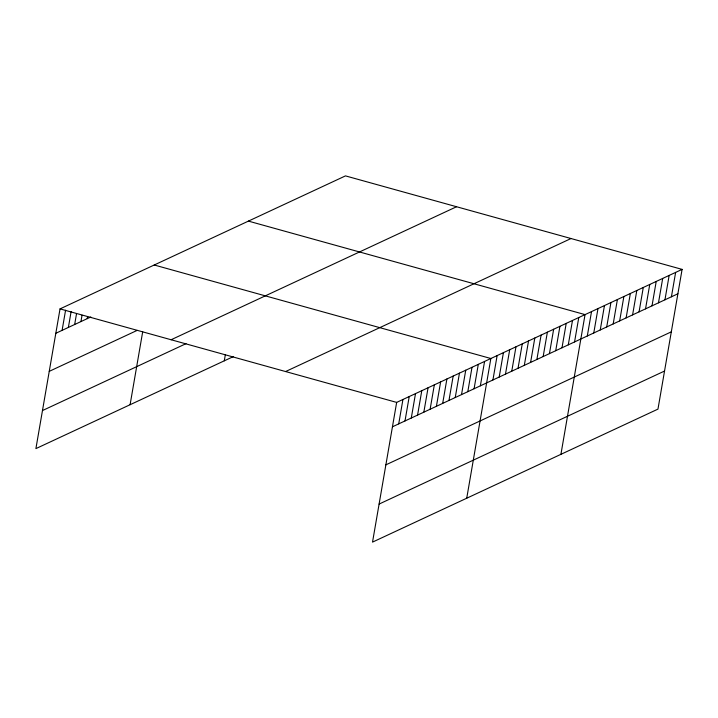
<?xml version="1.0" encoding="UTF-8"?>
<svg xmlns="http://www.w3.org/2000/svg" width="718" height="718" viewBox="0 0 718 718"><rect width="100%" height="100%" fill="white"/><g stroke="black" fill="none" stroke-linecap="round" stroke-linejoin="round"><path stroke-width="1.08" d="M682.1 269.385L396.659 402.403L372.525 542.117L657.966 409.107L682.1 269.385L345.475 175.883L60.034 308.893L35.9 448.615L233.529 356.514M62.098 330.361L65.58 310.212M68.381 327.435L71.127 311.531M74.663 324.509L76.494 313.901M80.937 321.583L82.04 315.22M87.219 318.657L87.587 316.539M130.093 404.719L142.685 331.806M224.285 360.822L225.389 354.477M398.723 423.871L402.942 399.477M405.006 420.945L409.224 396.551M411.288 418.02L415.498 393.626M417.562 415.094L421.78 390.7M423.844 412.168L428.063 387.774M430.127 409.242L434.336 384.848M436.409 406.316L440.619 381.922M442.683 403.39L446.901 378.987M448.965 400.456L453.175 376.061M455.248 397.53L459.457 373.136M461.521 394.604L465.74 370.21M467.804 391.678L472.013 367.284M474.086 388.752L478.296 364.358M480.36 385.826L484.578 361.432M466.727 498.229L490.852 358.506L154.226 264.996M492.925 379.975L497.134 355.581M499.198 377.049L503.417 352.655M505.481 374.123L509.699 349.729M511.763 371.197L515.973 346.803M518.037 368.271L522.255 343.877M524.32 365.345L528.538 340.951M530.602 362.419L534.811 338.025M536.876 359.494L541.094 335.1M543.158 356.568L547.376 332.174M549.441 353.642L553.65 329.248M555.714 350.716L559.932 326.313M561.997 347.781L566.215 323.387M568.279 344.855L572.488 320.461M574.562 341.93L578.771 317.536M560.92 454.332L585.053 314.61L248.419 221.108M587.306 335.988L591.524 311.594M593.777 332.972L597.986 308.578M600.248 329.957L604.457 305.563M606.719 326.95L610.928 302.547M613.19 323.935L617.399 299.541M619.661 320.919L623.87 296.525M626.123 317.903L630.341 293.509M632.594 314.888L636.812 290.494M639.065 311.872L643.283 287.478M645.536 308.857L649.754 284.463M652.007 305.841L656.216 281.447M658.478 302.825L662.687 278.431M664.949 299.81L669.158 275.416M671.42 296.794L675.629 272.4M55.816 333.287L90.809 316.988M49.246 371.35L137.165 330.379M171.117 339.749L456.558 206.739M42.47 410.561L186.007 343.671M285.576 371.547L571.016 238.529M392.45 426.797L677.891 293.779M385.871 464.851L671.312 331.842M379.104 504.063L664.536 371.044M60.034 308.893L396.659 402.403"/></g></svg>
